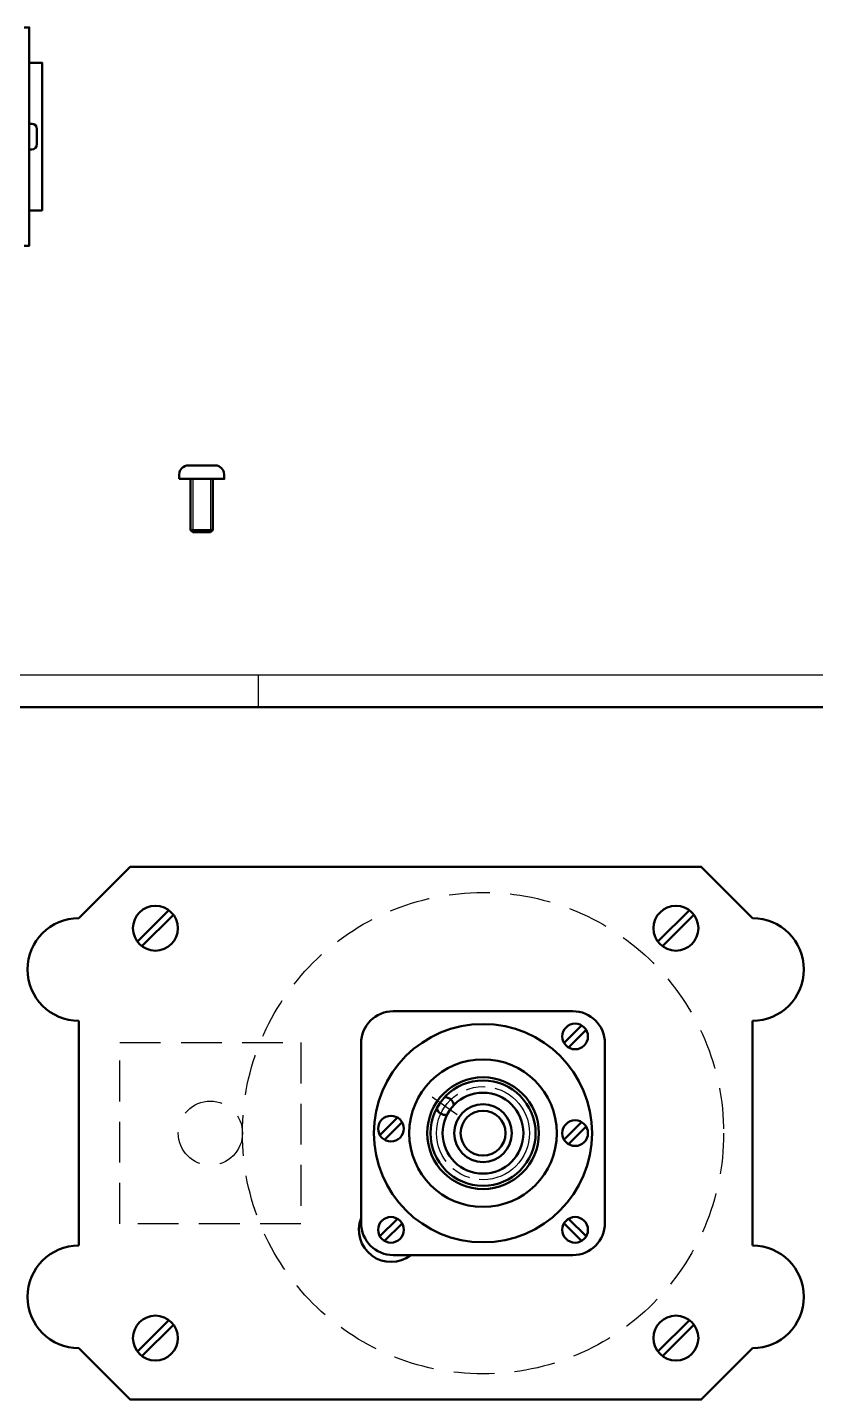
# Model space of a CAD drawing. Header units: millimetres. Extents: x 0 to 841, y -77 to 853.
# Drawn here: x 385 to 507.9, y 481.2 to 694.9 of the extents above; entities that cross this region are included whole.
import ezdxf

# ---------------------------------------------------------------- set-up
doc = ezdxf.new("R2010")
doc.units = ezdxf.units.MM
for name, pattern in [('AM_ISO08W050', [18, 12, -1.5, 3, -1.5]), ('AM_ISO08W050x2', [9, 6, -0.75, 1.5, -0.75]), ('HIDDEN', [9.524999999999999, 6.35, -3.175])]:
    doc.linetypes.add(name, pattern=pattern)
for name, color, linetype, lineweight in [('AM_4', 3, 'Continuous', 25), ('AM_7', 4, 'AM_ISO08W050', 25), ('AM_BOR', 7, 'Continuous', 50), ('окружности', 100, 'HIDDEN', 25), ('основные', 7, 'Continuous', 50)]:
    doc.layers.add(name, color=color, linetype=linetype, lineweight=lineweight)

# ---------------------------------------------------------------- blocks, each defined once
blk = doc.blocks.new('GOST_A1_LANDSCAPE')
at = {"layer": 'AM_BOR', "color": 1, "lineweight": 25}
for p, q in [((841, 594), (0, 594)), ((421, 594), (421, 589))]:
    blk.add_line(p, q, dxfattribs=at)
at = {"layer": 'AM_BOR', "color": 7, "lineweight": 50}
blk.add_line((836, 589), (20.00000000000011, 589), dxfattribs=at)

msp = doc.modelspace()

# ---------------------------------------------------------------- linework, layer by layer
at = {"layer": 'AM_4'}
for p, q in [((410.8318495563555, 624.5769604145805), (410.8318495563555, 616.2723061147748)), ((413.5957095563555, 624.5769604145805), (413.5957095563555, 616.2723061147748))]:
    msp.add_line(p, q, dxfattribs=at)
at = {"layer": 'AM_7', "linetype": 'AM_ISO08W050x2'}
msp.add_line((448.1478158485908, 528.3236459433781), (452.0124537002179, 525.562887792654), dxfattribs=at)
at = {"layer": 'AM_7'}
msp.add_circle((456.0609755612047, 522.663392472359), 7.25, dxfattribs=at)
at = {"layer": 'окружности'}
msp.add_lwpolyline([(399.4609755612049, 536.7633924723602), (427.6609755612049, 536.7633924723602), (427.6609755612049, 508.5633924723602), (399.4609755612049, 508.5633924723602)], close=True, dxfattribs=at)
for centre, radius in [((456.0609755612047, 522.663392472359), 37.5), ((413.5609755612047, 522.663392472359), 5)]:
    msp.add_circle(centre, radius, dxfattribs=at)
at = {"layer": 'основные'}
for p, q in [((410.4637795563555, 624.5769604145805), (410.4637795563555, 616.5769604145805)), ((413.9637795563555, 616.5769604145805), (413.9637795563555, 624.5769604145803)), ((410.4637795563555, 616.5769604145805), (413.9637795563555, 616.5769604145805)), ((410.4637795563555, 616.5769604145805), (410.8318495563555, 616.2723061147747)), ((410.8318495563555, 616.2723061147748), (413.5957095563555, 616.2723061147748)), ((413.5957095563555, 616.2723061147748), (413.9637795563555, 616.5769604145805)), ((407.1003091208228, 557.3864704892235), (402.1899407082859, 552.4989064688591)), ((402.8953998089955, 551.7901558376595), (407.8057682215326, 556.6777198580237)), ((488.2265513134141, 557.3864704892234), (483.3161829008773, 552.4989064688591)), ((484.0216420015869, 551.7901558376595), (488.932010414124, 556.6777198580237)), ((471.4307357064599, 539.4436196141908), (468.6857563152098, 536.7113882657115)), ((469.3912154159195, 536.002637634512), (472.1361948071697, 538.734868982991)), ((442.7307357064899, 525.0893502060568), (439.9857563152398, 522.3571188575776)), ((440.6912154159495, 521.648368226378), (443.4361948071996, 524.3805995748571)), ((471.4307357064598, 524.3838834621984), (468.6857563152097, 521.6516521137191)), ((469.3912154159194, 520.9429014825196), (472.1361948071695, 523.6751328309987)), ((442.7307357064899, 509.324147310206), (439.9857563152398, 506.5919159617268)), ((469.3912154159194, 509.324147310206), (472.1361948071695, 506.5919159617268)), ((440.6912154159495, 505.8831653305272), (443.4361948071996, 508.6153966790063)), ((471.4307357064598, 505.8831653305272), (468.6857563152097, 508.6153966790063)), ((407.1003091208228, 493.5366291070584), (402.1899407082859, 488.6490650866941)), ((402.8953998089955, 487.9403144554946), (407.8057682215326, 492.8278784758587)), ((488.2265513134141, 493.5366291070585), (483.3161829008773, 488.6490650866942)), ((484.0216420015869, 487.9403144554946), (488.932010414124, 492.8278784758588))]:
    msp.add_line(p, q, dxfattribs=at)
for points in [[(384.5377495935724, 694.912589830394), (385.334419022526, 694.912589830394), (385.334419022526, 660.912589830394), (384.537749593578, 660.912589830394)], [(393.0609755612051, 556.163392472359), (401.0609755612051, 564.163392472359), (490.0609755612047, 564.163392472359), (498.0609755612047, 556.163392472359)], [(393.060975561205, 505.1633924723591), (393.0609755612051, 540.1633924723591)], [(498.0609755612047, 540.163392472359), (498.0609755612047, 505.163392472359)], [(498.0609755612046, 489.1633924723589), (498.0609755612046, 489.1633924723589), (490.0609755612046, 481.1633924723589), (401.0609755612049, 481.1633924723589), (393.0609755612049, 489.1633924723589)]]:
    msp.add_lwpolyline(points, dxfattribs=at)
msp.add_lwpolyline([(385.334419022526, 689.4125898303432), (387.334419022526, 689.4125898303432), (387.334419022526, 666.4125898303432), (385.334419022526, 666.4125898303432)], close=True, dxfattribs=at)
msp.add_lwpolyline([(386.5344190225261, 677.4125898305354), (386.5344190225261, 676.7125898305354, -0.414213562373095), (385.7344190225261, 675.9125898305354), (385.334419022526, 675.9125898305354), (385.334419022526, 679.9125898305354), (385.7344190225261, 679.9125898305354, -0.414213562373095), (386.5344190225261, 679.1125898305354), (386.5344190225261, 677.4125898305354)], format="xyb", dxfattribs=at)
for points in [[(408.7137795563555, 624.5769604145805), (408.7137795563555, 625.2769604145806, -0.414213562373095), (410.1137795563554, 626.6769604145804), (414.3137795563555, 626.6769604145804, -0.414213562373095), (415.7137795563555, 625.2769604145806), (415.7137795563555, 624.5769604145805)], [(442.0609755612047, 541.663392472359), (470.0609755612047, 541.663392472359, -0.414213562373095), (475.0609755612047, 536.663392472359), (475.0609755612047, 508.663392472359, -0.414213562373095), (470.0609755612047, 503.663392472359), (442.0609755612047, 503.663392472359, -0.414213562373095), (437.0609755612047, 508.663392472359), (437.0609755612047, 536.663392472359, -0.414213562373095)]]:
    msp.add_lwpolyline(points, format="xyb", close=True, dxfattribs=at)
for centre, radius in [((404.9978544649092, 554.5883131634414), 3.5), ((486.1240966575006, 554.5883131634414), 3.5), ((456.0609755612047, 522.663392472359), 17), ((470.4109755611897, 537.7231286243514), 2), ((456.0609755612047, 522.663392472359), 11.5), ((456.0609755612047, 522.663392472359), 8.7), ((456.0609755612047, 522.663392472359), 8.2), ((456.0609755612047, 522.663392472359), 6.3), ((456.0609755612047, 522.663392472359), 4.5), ((456.0609755612047, 522.663392472359), 3.5), ((441.7109755612197, 523.3688592162174), 2), ((470.4109755611896, 522.663392472359), 2), ((441.7109755612197, 507.6036563203666), 2), ((470.4109755611896, 507.6036563203666), 2), ((404.9978544649092, 490.7384717812765), 3.5), ((486.1240966575006, 490.7384717812765), 3.5)]:
    msp.add_circle(centre, radius, dxfattribs=at)
for centre, radius, start, end in [((393.060975561205, 548.1633924723591), 8, 90, 270), ((498.0609755612047, 548.163392472359), 8, 270, 90), ((450.1651176285966, 526.8825581764411), 1.374999999997585, 6.640426996029755, 94.3043207140539), ((450.1651176285966, 526.8825581764411), 1.374999999997585, 194.5195062122926, 282.18339993032), ((441.7109755612197, 507.6036563203666), 5, 158.4348149852263, 307.996089662221), ((393.0609755612049, 497.1633924723591), 8, 90, 270), ((498.0609755612047, 497.163392472359), 8, 270, 90)]:
    msp.add_arc(centre, radius, start, end, dxfattribs=at)

# ---------------------------------------------------------------- block references
at = {"layer": 'основные', "lineweight": 0}
msp.add_blockref('GOST_A1_LANDSCAPE', (0, 0), dxfattribs=at)

doc.saveas('drawing.dxf')
